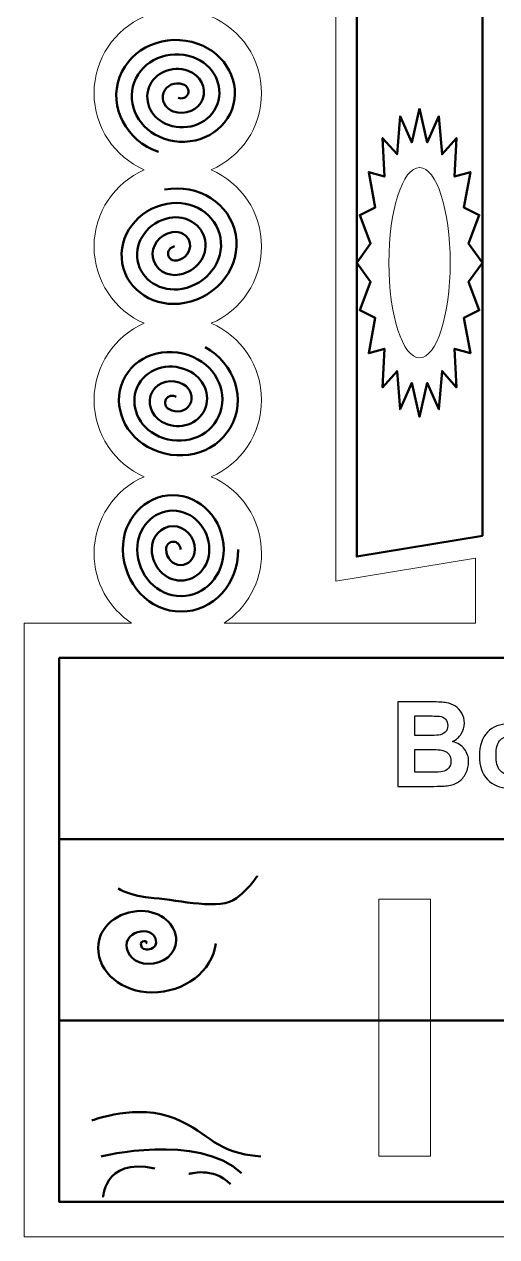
# Model space of a CAD drawing. Header units: centimetres. Extents: x -8.6 to 53, y -11.9 to 13.5.
# Drawn here: x 22.86 to 26.54, y -1.52 to 7.92 of the extents above; entities that cross this region are included whole.
import ezdxf

# ---------------------------------------------------------------- set-up
doc = ezdxf.new("R2010")
doc.units = ezdxf.units.CM
doc.header["$MEASUREMENT"] = 0
doc.layers.add('layer 2', color=7, linetype='Continuous')
doc.layers.add('layer 3', color=7, linetype='Continuous')

msp = doc.modelspace()

# ---------------------------------------------------------------- linework, layer by layer
at = {"layer": 'layer 2', "color": 242, "lineweight": 9}
for points, knots in [([(29.94722, 13.47698), (29.94722, 13.47698), (37.03106, 9.11633), (37.03106, 9.11633), (37.03106, 9.11633), (37.03106, 9.11633), (36.19698, 9.11633), (36.19698, 9.11633), (36.19698, 9.11633), (36.37252, 8.99964), (36.48823, 8.8001), (36.48823, 8.57351), (36.48823, 8.57351), (36.48823, 8.30643), (36.32748, 8.07694), (36.09747, 7.9764), (36.09747, 7.9764), (36.32748, 7.87586), (36.48823, 7.64638), (36.48823, 7.3793), (36.48823, 7.3793), (36.48823, 7.11221), (36.32748, 6.88273), (36.09747, 6.78219), (36.09747, 6.78219), (36.32748, 6.68165), (36.48823, 6.45216), (36.48823, 6.18508), (36.48823, 6.18508), (36.48823, 5.918), (36.32748, 5.68852), (36.09747, 5.58797), (36.09747, 5.58797), (36.32748, 5.48743), (36.48823, 5.25795), (36.48823, 4.99087), (36.48823, 4.99087), (36.48823, 4.72379), (36.32748, 4.4943), (36.09747, 4.39376), (36.09747, 4.39376), (36.32748, 4.29322), (36.48823, 4.06373), (36.48823, 3.79665), (36.48823, 3.79665), (36.48823, 3.57007), (36.37252, 3.37052), (36.19698, 3.25383), (36.19698, 3.25383), (36.19698, 3.25383), (37.03106, 3.25383), (37.03106, 3.25383), (37.03106, 3.25383), (37.03106, 3.25383), (37.03106, -1.52302), (37.03106, -1.52302), (37.03106, -1.52302), (37.03106, -1.52302), (22.86335, -1.52302), (22.86335, -1.52302), (22.86335, -1.52302), (22.86335, -1.52302), (22.86335, 3.25383), (22.86335, 3.25383), (22.86335, 3.25383), (22.86335, 3.25383), (23.69744, 3.25383), (23.69744, 3.25383), (23.69744, 3.25383), (23.5219, 3.37052), (23.40618, 3.57007), (23.40618, 3.79665), (23.40618, 3.79665), (23.40618, 4.06373), (23.56693, 4.29322), (23.79695, 4.39376), (23.79695, 4.39376), (23.56693, 4.4943), (23.40618, 4.72379), (23.40618, 4.99087), (23.40618, 4.99087), (23.40618, 5.25795), (23.56693, 5.48743), (23.79695, 5.58797), (23.79695, 5.58797), (23.56693, 5.68852), (23.40618, 5.918), (23.40618, 6.18508), (23.40618, 6.18508), (23.40618, 6.45216), (23.56693, 6.68165), (23.79695, 6.78219), (23.79695, 6.78219), (23.56693, 6.88273), (23.40618, 7.11221), (23.40618, 7.3793), (23.40618, 7.3793), (23.40618, 7.64638), (23.56693, 7.87586), (23.79695, 7.9764), (23.79695, 7.9764), (23.56693, 8.07694), (23.40618, 8.30643), (23.40618, 8.57351), (23.40618, 8.57351), (23.40618, 8.8001), (23.5219, 8.99964), (23.69744, 9.11633), (23.69744, 9.11633), (23.69744, 9.11633), (22.86335, 9.11633), (22.86335, 9.11633), (22.86335, 9.11633), (22.86335, 9.11633), (29.94722, 13.47698), (29.94722, 13.47698)], [0, 0, 0, 0, 0.0333333, 0.0333333, 0.0333333, 0.0333333, 0.0666667, 0.0666667, 0.0666667, 0.0666667, 0.1, 0.1, 0.1, 0.1, 0.1333333, 0.1333333, 0.1333333, 0.1333333, 0.1666667, 0.1666667, 0.1666667, 0.1666667, 0.2, 0.2, 0.2, 0.2, 0.2333333, 0.2333333, 0.2333333, 0.2333333, 0.2666667, 0.2666667, 0.2666667, 0.2666667, 0.3, 0.3, 0.3, 0.3, 0.3333333, 0.3333333, 0.3333333, 0.3333333, 0.3666667, 0.3666667, 0.3666667, 0.3666667, 0.4, 0.4, 0.4, 0.4, 0.4333333, 0.4333333, 0.4333333, 0.4333333, 0.4666667, 0.4666667, 0.4666667, 0.4666667, 0.5, 0.5, 0.5, 0.5, 0.5333333, 0.5333333, 0.5333333, 0.5333333, 0.5666667, 0.5666667, 0.5666667, 0.5666667, 0.6, 0.6, 0.6, 0.6, 0.6333333, 0.6333333, 0.6333333, 0.6333333, 0.6666667, 0.6666667, 0.6666667, 0.6666667, 0.7, 0.7, 0.7, 0.7, 0.7333333, 0.7333333, 0.7333333, 0.7333333, 0.7666667, 0.7666667, 0.7666667, 0.7666667, 0.8, 0.8, 0.8, 0.8, 0.8333333, 0.8333333, 0.8333333, 0.8333333, 0.8666667, 0.8666667, 0.8666667, 0.8666667, 0.9, 0.9, 0.9, 0.9, 0.9333333, 0.9333333, 0.9333333, 0.9333333, 1, 1, 1, 1]), ([(33.30541, 8.13925), (33.30541, 8.13925), (34.60819, 8.57351), (34.60819, 8.57351), (34.60819, 8.57351), (34.60819, 8.57351), (34.60819, 3.57953), (34.60819, 3.57953), (34.60819, 3.57953), (34.60819, 3.57953), (33.52254, 3.76048), (33.52254, 3.76048), (33.52254, 3.76048), (33.52254, 3.76048), (33.52254, 3.25383), (33.52254, 3.25383), (33.52254, 3.25383), (33.52254, 3.25383), (35.47671, 3.25383), (35.47671, 3.25383), (35.47671, 3.25383), (35.30117, 3.37052), (35.18546, 3.57007), (35.18546, 3.79665), (35.18546, 3.79665), (35.18546, 4.06373), (35.34621, 4.29322), (35.57622, 4.39376), (35.57622, 4.39376), (35.34621, 4.4943), (35.18546, 4.72379), (35.18546, 4.99087), (35.18546, 4.99087), (35.18546, 5.25795), (35.34621, 5.48743), (35.57622, 5.58797), (35.57622, 5.58797), (35.34621, 5.68852), (35.18546, 5.918), (35.18546, 6.18508), (35.18546, 6.18508), (35.18546, 6.45216), (35.34621, 6.68165), (35.57622, 6.78219), (35.57622, 6.78219), (35.34621, 6.88273), (35.18546, 7.11221), (35.18546, 7.3793), (35.18546, 7.3793), (35.18546, 7.64638), (35.34621, 7.87586), (35.57622, 7.9764), (35.57622, 7.9764), (35.34621, 8.07694), (35.18546, 8.30643), (35.18546, 8.57351), (35.18546, 8.57351), (35.18546, 8.8001), (35.30117, 8.99964), (35.47671, 9.11633), (35.47671, 9.11633), (35.47671, 9.11633), (24.4177, 9.11633), (24.4177, 9.11633), (24.4177, 9.11633), (24.59324, 8.99964), (24.70896, 8.8001), (24.70896, 8.57351), (24.70896, 8.57351), (24.70896, 8.30643), (24.54821, 8.07694), (24.31819, 7.9764), (24.31819, 7.9764), (24.54821, 7.87586), (24.70896, 7.64638), (24.70896, 7.3793), (24.70896, 7.3793), (24.70896, 7.11221), (24.54821, 6.88273), (24.31819, 6.78219), (24.31819, 6.78219), (24.54821, 6.68165), (24.70896, 6.45216), (24.70896, 6.18508), (24.70896, 6.18508), (24.70896, 5.918), (24.54821, 5.68852), (24.31819, 5.58797), (24.31819, 5.58797), (24.54821, 5.48743), (24.70896, 5.25795), (24.70896, 4.99087), (24.70896, 4.99087), (24.70896, 4.72379), (24.54821, 4.4943), (24.31819, 4.39376), (24.31819, 4.39376), (24.54821, 4.29322), (24.70896, 4.06373), (24.70896, 3.79665), (24.70896, 3.79665), (24.70896, 3.57007), (24.59324, 3.37052), (24.4177, 3.25383), (24.4177, 3.25383), (24.4177, 3.25383), (26.37187, 3.25383), (26.37187, 3.25383), (26.37187, 3.25383), (26.37187, 3.25383), (26.37187, 3.76048), (26.37187, 3.76048), (26.37187, 3.76048), (26.37187, 3.76048), (25.28622, 3.57953), (25.28622, 3.57953), (25.28622, 3.57953), (25.28622, 3.57953), (25.28622, 8.57351), (25.28622, 8.57351), (25.28622, 8.57351), (25.28622, 8.57351), (26.589, 8.13925), (26.589, 8.13925), (26.589, 8.13925), (26.589, 8.13925), (26.37187, 8.57351), (26.37187, 8.57351), (26.37187, 8.57351), (26.37187, 8.57351), (27.67465, 8.57351), (27.67465, 8.57351), (27.67465, 8.57351), (27.67465, 8.57351), (27.67465, 8.33947), (27.67465, 8.33947), (27.67465, 8.33947), (27.73369, 8.40852), (27.85734, 8.45606), (28.00034, 8.45606), (28.00034, 8.45606), (28.10562, 8.45606), (28.2004, 8.43029), (28.26664, 8.38916), (28.26664, 8.38916), (28.35867, 8.49336), (28.54518, 8.56463), (28.7603, 8.56463), (28.7603, 8.56463), (28.89888, 8.56463), (29.02558, 8.53506), (29.12281, 8.48615), (29.12281, 8.48615), (29.12136, 8.49767), (29.12057, 8.50919), (29.12057, 8.5207), (29.12057, 8.5207), (29.12057, 8.67134), (29.30574, 8.79358), (29.53388, 8.79358), (29.53388, 8.79358), (29.74055, 8.79358), (29.84389, 8.72537), (29.94721, 8.58893), (29.94721, 8.58893), (30.05053, 8.72537), (30.15386, 8.79358), (30.36054, 8.79358), (30.36054, 8.79358), (30.58867, 8.79358), (30.77384, 8.67134), (30.77384, 8.5207), (30.77384, 8.5207), (30.77384, 8.50919), (30.77305, 8.49768), (30.77161, 8.48615), (30.77161, 8.48615), (30.86884, 8.53505), (30.99553, 8.56463), (31.13412, 8.56463), (31.13412, 8.56463), (31.34924, 8.56463), (31.53574, 8.49336), (31.62777, 8.38916), (31.62777, 8.38916), (31.69402, 8.43029), (31.78881, 8.45606), (31.89407, 8.45606), (31.89407, 8.45606), (32.03707, 8.45606), (32.16073, 8.40852), (32.21976, 8.33947), (32.21976, 8.33947), (32.21976, 8.33947), (32.21976, 8.57351), (32.21976, 8.57351), (32.21976, 8.57351), (32.21976, 8.57351), (33.52254, 8.57351), (33.52254, 8.57351), (33.52254, 8.57351), (33.52254, 8.57351), (33.30541, 8.13925), (33.30541, 8.13925)], [0, 0, 0, 0, 0.0192308, 0.0192308, 0.0192308, 0.0192308, 0.0384615, 0.0384615, 0.0384615, 0.0384615, 0.0576923, 0.0576923, 0.0576923, 0.0576923, 0.0769231, 0.0769231, 0.0769231, 0.0769231, 0.0961538, 0.0961538, 0.0961538, 0.0961538, 0.1153846, 0.1153846, 0.1153846, 0.1153846, 0.1346154, 0.1346154, 0.1346154, 0.1346154, 0.1538462, 0.1538462, 0.1538462, 0.1538462, 0.1730769, 0.1730769, 0.1730769, 0.1730769, 0.1923077, 0.1923077, 0.1923077, 0.1923077, 0.2115385, 0.2115385, 0.2115385, 0.2115385, 0.2307692, 0.2307692, 0.2307692, 0.2307692, 0.25, 0.25, 0.25, 0.25, 0.2692308, 0.2692308, 0.2692308, 0.2692308, 0.2884615, 0.2884615, 0.2884615, 0.2884615, 0.3076923, 0.3076923, 0.3076923, 0.3076923, 0.3269231, 0.3269231, 0.3269231, 0.3269231, 0.3461538, 0.3461538, 0.3461538, 0.3461538, 0.3653846, 0.3653846, 0.3653846, 0.3653846, 0.3846154, 0.3846154, 0.3846154, 0.3846154, 0.4038462, 0.4038462, 0.4038462, 0.4038462, 0.4230769, 0.4230769, 0.4230769, 0.4230769, 0.4423077, 0.4423077, 0.4423077, 0.4423077, 0.4615385, 0.4615385, 0.4615385, 0.4615385, 0.4807692, 0.4807692, 0.4807692, 0.4807692, 0.5, 0.5, 0.5, 0.5, 0.5192308, 0.5192308, 0.5192308, 0.5192308, 0.5384615, 0.5384615, 0.5384615, 0.5384615, 0.5576923, 0.5576923, 0.5576923, 0.5576923, 0.5769231, 0.5769231, 0.5769231, 0.5769231, 0.5961538, 0.5961538, 0.5961538, 0.5961538, 0.6153846, 0.6153846, 0.6153846, 0.6153846, 0.6346154, 0.6346154, 0.6346154, 0.6346154, 0.6538462, 0.6538462, 0.6538462, 0.6538462, 0.6730769, 0.6730769, 0.6730769, 0.6730769, 0.6923077, 0.6923077, 0.6923077, 0.6923077, 0.7115385, 0.7115385, 0.7115385, 0.7115385, 0.7307692, 0.7307692, 0.7307692, 0.7307692, 0.75, 0.75, 0.75, 0.75, 0.7692308, 0.7692308, 0.7692308, 0.7692308, 0.7884615, 0.7884615, 0.7884615, 0.7884615, 0.8076923, 0.8076923, 0.8076923, 0.8076923, 0.8269231, 0.8269231, 0.8269231, 0.8269231, 0.8461538, 0.8461538, 0.8461538, 0.8461538, 0.8653846, 0.8653846, 0.8653846, 0.8653846, 0.8846154, 0.8846154, 0.8846154, 0.8846154, 0.9038462, 0.9038462, 0.9038462, 0.9038462, 0.9230769, 0.9230769, 0.9230769, 0.9230769, 0.9423077, 0.9423077, 0.9423077, 0.9423077, 0.9615385, 0.9615385, 0.9615385, 0.9615385, 1, 1, 1, 1]), ([(25.93762, 6.8007), (26.0694, 6.8007), (26.17622, 6.46893), (26.17622, 6.05967), (26.17622, 6.05967), (26.17622, 5.6504), (26.0694, 5.31863), (25.93762, 5.31863), (25.93762, 5.31863), (25.80584, 5.31863), (25.69902, 5.6504), (25.69902, 6.05967), (25.69902, 6.05967), (25.69902, 6.46893), (25.80584, 6.8007), (25.93762, 6.8007)], [0, 0, 0, 0, 0.2, 0.2, 0.2, 0.2, 0.4, 0.4, 0.4, 0.4, 0.6, 0.6, 0.6, 0.6, 1, 1, 1, 1]), ([(25.62174, 1.10545), (25.62174, 1.10545), (26.02174, 1.10545), (26.02174, 1.10545), (26.02174, 1.10545), (26.02174, 1.10545), (26.02174, -0.89455), (26.02174, -0.89455), (26.02174, -0.89455), (26.02174, -0.89455), (25.62174, -0.89455), (25.62174, -0.89455), (25.62174, -0.89455), (25.62174, -0.89455), (25.62174, 1.10545), (25.62174, 1.10545)], [0, 0, 0, 0, 0.2, 0.2, 0.2, 0.2, 0.4, 0.4, 0.4, 0.4, 0.6, 0.6, 0.6, 0.6, 1, 1, 1, 1])]:
    msp.add_open_spline(points, degree=3, knots=knots, dxfattribs=at)
at = {"layer": 'layer 3', "color": 250, "lineweight": 50}
for points, knots in [([(26.42615, 8.02188), (26.42615, 8.02188), (25.44907, 8.34758), (25.44907, 8.34758), (25.44907, 8.34758), (25.44907, 8.34758), (25.44907, 3.77177), (25.44907, 3.77177), (25.44907, 3.77177), (25.44907, 3.77177), (26.42615, 3.93462), (26.42615, 3.93462), (26.42615, 3.93462), (26.42615, 3.93462), (26.42615, 8.02188), (26.42615, 8.02188)], [0, 0, 0, 0, 0.2, 0.2, 0.2, 0.2, 0.4, 0.4, 0.4, 0.4, 0.6, 0.6, 0.6, 0.6, 1, 1, 1, 1]), ([(24.06074, 7.34288), (24.09226, 7.3318), (24.12638, 7.34639), (24.13697, 7.37547), (24.13697, 7.37547), (24.14755, 7.40454), (24.13058, 7.43709), (24.09906, 7.44817), (24.09906, 7.44817), (24.03603, 7.47033), (23.96778, 7.44116), (23.94661, 7.38301), (23.94661, 7.38301), (23.92545, 7.32485), (23.95939, 7.25975), (24.02242, 7.23759), (24.02242, 7.23759), (24.11697, 7.20435), (24.21935, 7.24811), (24.2511, 7.33534), (24.2511, 7.33534), (24.28285, 7.42257), (24.23193, 7.52023), (24.13738, 7.55347), (24.13738, 7.55347), (24.01132, 7.59778), (23.87481, 7.53943), (23.83248, 7.42313), (23.83248, 7.42313), (23.79015, 7.30682), (23.85803, 7.17661), (23.98409, 7.13229), (23.98409, 7.13229), (24.14168, 7.07689), (24.31231, 7.14984), (24.36523, 7.29522), (24.36523, 7.29522), (24.41814, 7.4406), (24.3333, 7.60336), (24.17571, 7.65876), (24.17571, 7.65876), (23.98662, 7.72524), (23.78185, 7.6377), (23.71835, 7.46325), (23.71835, 7.46325), (23.65486, 7.28879), (23.75668, 7.09347), (23.94577, 7.027), (23.94577, 7.027), (24.16638, 6.94944), (24.40528, 7.05156), (24.47936, 7.2551), (24.47936, 7.2551), (24.55344, 7.45863), (24.43465, 7.6865), (24.21403, 7.76406), (24.21403, 7.76406), (23.96191, 7.85269), (23.68888, 7.73598), (23.60422, 7.50338), (23.60422, 7.50338), (23.51956, 7.27076), (23.65532, 7.01034), (23.90744, 6.9217)], [0, 0, 0, 0, 0.0588235, 0.0588235, 0.0588235, 0.0588235, 0.1176471, 0.1176471, 0.1176471, 0.1176471, 0.1764706, 0.1764706, 0.1764706, 0.1764706, 0.2352941, 0.2352941, 0.2352941, 0.2352941, 0.2941176, 0.2941176, 0.2941176, 0.2941176, 0.3529412, 0.3529412, 0.3529412, 0.3529412, 0.4117647, 0.4117647, 0.4117647, 0.4117647, 0.4705882, 0.4705882, 0.4705882, 0.4705882, 0.5294118, 0.5294118, 0.5294118, 0.5294118, 0.5882353, 0.5882353, 0.5882353, 0.5882353, 0.6470588, 0.6470588, 0.6470588, 0.6470588, 0.7058824, 0.7058824, 0.7058824, 0.7058824, 0.7647059, 0.7647059, 0.7647059, 0.7647059, 0.8235294, 0.8235294, 0.8235294, 0.8235294, 0.8823529, 0.8823529, 0.8823529, 0.8823529, 1, 1, 1, 1]), ([(25.93762, 7.25892), (25.93762, 7.25892), (25.998, 6.99558), (25.998, 6.99558), (25.998, 6.99558), (25.998, 6.99558), (26.08858, 7.20022), (26.08858, 7.20022), (26.08858, 7.20022), (26.08858, 7.20022), (26.11287, 6.90398), (26.11287, 6.90398), (26.11287, 6.90398), (26.11287, 6.90398), (26.22478, 7.02988), (26.22478, 7.02988), (26.22478, 7.02988), (26.22478, 7.02988), (26.21057, 6.72971), (26.21057, 6.72971), (26.21057, 6.72971), (26.21057, 6.72971), (26.33286, 6.76457), (26.33286, 6.76457), (26.33286, 6.76457), (26.33286, 6.76457), (26.28156, 6.48987), (26.28156, 6.48987), (26.28156, 6.48987), (26.28156, 6.48987), (26.40225, 6.43025), (26.40225, 6.43025), (26.40225, 6.43025), (26.40225, 6.43025), (26.31889, 6.2079), (26.31889, 6.2079), (26.31889, 6.2079), (26.31889, 6.2079), (26.42616, 6.05967), (26.42616, 6.05967), (26.42616, 6.05967), (26.42616, 6.05967), (26.31889, 5.91143), (26.31889, 5.91143), (26.31889, 5.91143), (26.31889, 5.91143), (26.40225, 5.68908), (26.40225, 5.68908), (26.40225, 5.68908), (26.40225, 5.68908), (26.28156, 5.62947), (26.28156, 5.62947), (26.28156, 5.62947), (26.28156, 5.62947), (26.33286, 5.35476), (26.33286, 5.35476), (26.33286, 5.35476), (26.33286, 5.35476), (26.21057, 5.38963), (26.21057, 5.38963), (26.21057, 5.38963), (26.21057, 5.38963), (26.22478, 5.08945), (26.22478, 5.08945), (26.22478, 5.08945), (26.22478, 5.08945), (26.11287, 5.21536), (26.11287, 5.21536), (26.11287, 5.21536), (26.11287, 5.21536), (26.08858, 4.91912), (26.08858, 4.91912), (26.08858, 4.91912), (26.08858, 4.91912), (25.998, 5.12375), (25.998, 5.12375), (25.998, 5.12375), (25.998, 5.12375), (25.93762, 4.86041), (25.93762, 4.86041), (25.93762, 4.86041), (25.93762, 4.86041), (25.87723, 5.12375), (25.87723, 5.12375), (25.87723, 5.12375), (25.87723, 5.12375), (25.78665, 4.91912), (25.78665, 4.91912), (25.78665, 4.91912), (25.78665, 4.91912), (25.76236, 5.21536), (25.76236, 5.21536), (25.76236, 5.21536), (25.76236, 5.21536), (25.65046, 5.08945), (25.65046, 5.08945), (25.65046, 5.08945), (25.65046, 5.08945), (25.66466, 5.38963), (25.66466, 5.38963), (25.66466, 5.38963), (25.66466, 5.38963), (25.54238, 5.35476), (25.54238, 5.35476), (25.54238, 5.35476), (25.54238, 5.35476), (25.59367, 5.62947), (25.59367, 5.62947), (25.59367, 5.62947), (25.59367, 5.62947), (25.47298, 5.68908), (25.47298, 5.68908), (25.47298, 5.68908), (25.47298, 5.68908), (25.55635, 5.91143), (25.55635, 5.91143), (25.55635, 5.91143), (25.55635, 5.91143), (25.44907, 6.05967), (25.44907, 6.05967), (25.44907, 6.05967), (25.44907, 6.05967), (25.55635, 6.2079), (25.55635, 6.2079), (25.55635, 6.2079), (25.55635, 6.2079), (25.47298, 6.43025), (25.47298, 6.43025), (25.47298, 6.43025), (25.47298, 6.43025), (25.59367, 6.48987), (25.59367, 6.48987), (25.59367, 6.48987), (25.59367, 6.48987), (25.54238, 6.76457), (25.54238, 6.76457), (25.54238, 6.76457), (25.54238, 6.76457), (25.66466, 6.72971), (25.66466, 6.72971), (25.66466, 6.72971), (25.66466, 6.72971), (25.65046, 7.02988), (25.65046, 7.02988), (25.65046, 7.02988), (25.65046, 7.02988), (25.76236, 6.90398), (25.76236, 6.90398), (25.76236, 6.90398), (25.76236, 6.90398), (25.78665, 7.20022), (25.78665, 7.20022), (25.78665, 7.20022), (25.78665, 7.20022), (25.87723, 6.99558), (25.87723, 6.99558), (25.87723, 6.99558), (25.87723, 6.99558), (25.93762, 7.25892), (25.93762, 7.25892)], [0, 0, 0, 0, 0.0243902, 0.0243902, 0.0243902, 0.0243902, 0.0487805, 0.0487805, 0.0487805, 0.0487805, 0.0731707, 0.0731707, 0.0731707, 0.0731707, 0.097561, 0.097561, 0.097561, 0.097561, 0.1219512, 0.1219512, 0.1219512, 0.1219512, 0.1463415, 0.1463415, 0.1463415, 0.1463415, 0.1707317, 0.1707317, 0.1707317, 0.1707317, 0.195122, 0.195122, 0.195122, 0.195122, 0.2195122, 0.2195122, 0.2195122, 0.2195122, 0.2439024, 0.2439024, 0.2439024, 0.2439024, 0.2682927, 0.2682927, 0.2682927, 0.2682927, 0.2926829, 0.2926829, 0.2926829, 0.2926829, 0.3170732, 0.3170732, 0.3170732, 0.3170732, 0.3414634, 0.3414634, 0.3414634, 0.3414634, 0.3658537, 0.3658537, 0.3658537, 0.3658537, 0.3902439, 0.3902439, 0.3902439, 0.3902439, 0.4146341, 0.4146341, 0.4146341, 0.4146341, 0.4390244, 0.4390244, 0.4390244, 0.4390244, 0.4634146, 0.4634146, 0.4634146, 0.4634146, 0.4878049, 0.4878049, 0.4878049, 0.4878049, 0.5121951, 0.5121951, 0.5121951, 0.5121951, 0.5365854, 0.5365854, 0.5365854, 0.5365854, 0.5609756, 0.5609756, 0.5609756, 0.5609756, 0.5853659, 0.5853659, 0.5853659, 0.5853659, 0.6097561, 0.6097561, 0.6097561, 0.6097561, 0.6341463, 0.6341463, 0.6341463, 0.6341463, 0.6585366, 0.6585366, 0.6585366, 0.6585366, 0.6829268, 0.6829268, 0.6829268, 0.6829268, 0.7073171, 0.7073171, 0.7073171, 0.7073171, 0.7317073, 0.7317073, 0.7317073, 0.7317073, 0.7560976, 0.7560976, 0.7560976, 0.7560976, 0.7804878, 0.7804878, 0.7804878, 0.7804878, 0.804878, 0.804878, 0.804878, 0.804878, 0.8292683, 0.8292683, 0.8292683, 0.8292683, 0.8536585, 0.8536585, 0.8536585, 0.8536585, 0.8780488, 0.8780488, 0.8780488, 0.8780488, 0.902439, 0.902439, 0.902439, 0.902439, 0.9268293, 0.9268293, 0.9268293, 0.9268293, 0.9512195, 0.9512195, 0.9512195, 0.9512195, 1, 1, 1, 1]), ([(24.03238, 6.18767), (23.99953, 6.1815), (23.97728, 6.15181), (23.98265, 6.12134), (23.98265, 6.12134), (23.98802, 6.09087), (24.01899, 6.07116), (24.05183, 6.07733), (24.05183, 6.07733), (24.11749, 6.08965), (24.16202, 6.14904), (24.15127, 6.20998), (24.15127, 6.20998), (24.14052, 6.27094), (24.07858, 6.31034), (24.01292, 6.29802), (24.01292, 6.29802), (23.91442, 6.27953), (23.84763, 6.19044), (23.86375, 6.09902), (23.86375, 6.09902), (23.87986, 6.00761), (23.97279, 5.94849), (24.07129, 5.96698), (24.07129, 5.96698), (24.20262, 5.99163), (24.29167, 6.11042), (24.27018, 6.2323), (24.27018, 6.2323), (24.24868, 6.3542), (24.12479, 6.43302), (23.99346, 6.40837), (23.99346, 6.40837), (23.82929, 6.37755), (23.71798, 6.22907), (23.74485, 6.0767), (23.74485, 6.0767), (23.77171, 5.92434), (23.92657, 5.82581), (24.09075, 5.85663), (24.09075, 5.85663), (24.28774, 5.8936), (24.42131, 6.0718), (24.38907, 6.25462), (24.38907, 6.25462), (24.35683, 6.43745), (24.171, 6.55569), (23.974, 6.51872), (23.974, 6.51872), (23.74417, 6.47558), (23.58833, 6.26769), (23.62594, 6.05438), (23.62594, 6.05438), (23.66356, 5.84108), (23.88037, 5.70314), (24.1102, 5.74628), (24.1102, 5.74628), (24.37287, 5.79558), (24.55096, 6.03316), (24.50798, 6.27694), (24.50798, 6.27694), (24.46499, 6.52072), (24.21721, 6.67837), (23.95454, 6.62907)], [0, 0, 0, 0, 0.0588235, 0.0588235, 0.0588235, 0.0588235, 0.1176471, 0.1176471, 0.1176471, 0.1176471, 0.1764706, 0.1764706, 0.1764706, 0.1764706, 0.2352941, 0.2352941, 0.2352941, 0.2352941, 0.2941176, 0.2941176, 0.2941176, 0.2941176, 0.3529412, 0.3529412, 0.3529412, 0.3529412, 0.4117647, 0.4117647, 0.4117647, 0.4117647, 0.4705882, 0.4705882, 0.4705882, 0.4705882, 0.5294118, 0.5294118, 0.5294118, 0.5294118, 0.5882353, 0.5882353, 0.5882353, 0.5882353, 0.6470588, 0.6470588, 0.6470588, 0.6470588, 0.7058824, 0.7058824, 0.7058824, 0.7058824, 0.7647059, 0.7647059, 0.7647059, 0.7647059, 0.8235294, 0.8235294, 0.8235294, 0.8235294, 0.8823529, 0.8823529, 0.8823529, 0.8823529, 1, 1, 1, 1]), ([(24.04594, 5.01526), (24.01682, 5.03165), (23.98068, 5.02321), (23.96521, 4.99641), (23.96521, 4.99641), (23.94974, 4.96962), (23.96079, 4.93462), (23.98991, 4.91823), (23.98991, 4.91823), (24.04814, 4.88546), (24.12042, 4.90234), (24.15136, 4.95593), (24.15136, 4.95593), (24.18231, 5.00953), (24.16018, 5.07954), (24.10196, 5.1123), (24.10196, 5.1123), (24.01462, 5.16145), (23.90619, 5.13614), (23.85978, 5.05575), (23.85978, 5.05575), (23.81336, 4.97536), (23.84655, 4.87034), (23.93389, 4.82119), (23.93389, 4.82119), (24.05034, 4.75565), (24.19491, 4.78942), (24.25679, 4.8966), (24.25679, 4.8966), (24.31868, 5.00379), (24.27444, 5.14381), (24.15799, 5.20934), (24.15799, 5.20934), (24.01242, 5.29127), (23.83171, 5.24906), (23.75435, 5.11508), (23.75435, 5.11508), (23.67699, 4.98109), (23.73229, 4.80607), (23.87786, 4.72415), (23.87786, 4.72415), (24.05254, 4.62585), (24.2694, 4.6765), (24.36222, 4.83727), (24.36222, 4.83727), (24.45504, 4.99805), (24.38869, 5.20808), (24.21401, 5.30638), (24.21401, 5.30638), (24.01022, 5.42107), (23.75722, 5.36199), (23.64892, 5.17441), (23.64892, 5.17441), (23.54062, 4.98683), (23.61804, 4.7418), (23.82184, 4.62711), (23.82184, 4.62711), (24.05474, 4.49604), (24.34388, 4.56356), (24.46765, 4.77793), (24.46765, 4.77793), (24.59142, 4.99231), (24.50295, 5.27235), (24.27004, 5.40342)], [0, 0, 0, 0, 0.0588235, 0.0588235, 0.0588235, 0.0588235, 0.1176471, 0.1176471, 0.1176471, 0.1176471, 0.1764706, 0.1764706, 0.1764706, 0.1764706, 0.2352941, 0.2352941, 0.2352941, 0.2352941, 0.2941176, 0.2941176, 0.2941176, 0.2941176, 0.3529412, 0.3529412, 0.3529412, 0.3529412, 0.4117647, 0.4117647, 0.4117647, 0.4117647, 0.4705882, 0.4705882, 0.4705882, 0.4705882, 0.5294118, 0.5294118, 0.5294118, 0.5294118, 0.5882353, 0.5882353, 0.5882353, 0.5882353, 0.6470588, 0.6470588, 0.6470588, 0.6470588, 0.7058824, 0.7058824, 0.7058824, 0.7058824, 0.7647059, 0.7647059, 0.7647059, 0.7647059, 0.8235294, 0.8235294, 0.8235294, 0.8235294, 0.8823529, 0.8823529, 0.8823529, 0.8823529, 1, 1, 1, 1]), ([(24.07859, 3.82709), (24.07822, 3.8605), (24.05284, 3.88758), (24.0219, 3.88758), (24.0219, 3.88758), (23.99096, 3.88758), (23.96617, 3.8605), (23.96654, 3.82709), (23.96654, 3.82709), (23.96728, 3.76028), (24.01804, 3.70612), (24.07992, 3.70612), (24.07992, 3.70612), (24.14181, 3.70612), (24.19137, 3.76028), (24.19064, 3.82709), (24.19064, 3.82709), (24.18953, 3.9273), (24.1134, 4.00855), (24.02057, 4.00855), (24.02057, 4.00855), (23.92774, 4.00855), (23.85339, 3.9273), (23.85449, 3.82709), (23.85449, 3.82709), (23.85596, 3.69347), (23.95749, 3.58515), (24.08125, 3.58515), (24.08125, 3.58515), (24.20502, 3.58515), (24.30416, 3.69347), (24.30269, 3.82709), (24.30269, 3.82709), (24.30085, 3.99412), (24.17395, 4.12951), (24.01923, 4.12951), (24.01923, 4.12951), (23.86452, 4.12951), (23.7406, 3.99412), (23.74244, 3.82709), (23.74244, 3.82709), (23.74464, 3.62666), (23.89694, 3.46418), (24.08258, 3.46418), (24.08258, 3.46418), (24.26823, 3.46418), (24.41695, 3.62666), (24.41474, 3.82709), (24.41474, 3.82709), (24.41217, 4.06092), (24.2345, 4.25049), (24.0179, 4.25049), (24.0179, 4.25049), (23.80131, 4.25049), (23.62781, 4.06092), (23.63038, 3.82709), (23.63038, 3.82709), (23.63333, 3.55985), (23.83638, 3.34321), (24.08391, 3.34321), (24.08391, 3.34321), (24.33146, 3.34321), (24.52974, 3.55985), (24.5268, 3.82709)], [0, 0, 0, 0, 0.0588235, 0.0588235, 0.0588235, 0.0588235, 0.1176471, 0.1176471, 0.1176471, 0.1176471, 0.1764706, 0.1764706, 0.1764706, 0.1764706, 0.2352941, 0.2352941, 0.2352941, 0.2352941, 0.2941176, 0.2941176, 0.2941176, 0.2941176, 0.3529412, 0.3529412, 0.3529412, 0.3529412, 0.4117647, 0.4117647, 0.4117647, 0.4117647, 0.4705882, 0.4705882, 0.4705882, 0.4705882, 0.5294118, 0.5294118, 0.5294118, 0.5294118, 0.5882353, 0.5882353, 0.5882353, 0.5882353, 0.6470588, 0.6470588, 0.6470588, 0.6470588, 0.7058824, 0.7058824, 0.7058824, 0.7058824, 0.7647059, 0.7647059, 0.7647059, 0.7647059, 0.8235294, 0.8235294, 0.8235294, 0.8235294, 0.8823529, 0.8823529, 0.8823529, 0.8823529, 1, 1, 1, 1]), ([(23.13476, 2.98242), (23.13476, 2.98242), (36.75966, 2.98242), (36.75966, 2.98242), (36.75966, 2.98242), (36.75966, 2.98242), (36.75966, -1.25162), (36.75966, -1.25162), (36.75966, -1.25162), (36.75966, -1.25162), (23.13476, -1.25162), (23.13476, -1.25162), (23.13476, -1.25162), (23.13476, -1.25162), (23.13476, 2.98242), (23.13476, 2.98242)], [0, 0, 0, 0, 0.2, 0.2, 0.2, 0.2, 0.4, 0.4, 0.4, 0.4, 0.6, 0.6, 0.6, 0.6, 1, 1, 1, 1]), ([(23.59472, 1.18853), (23.59472, 1.18853), (23.67731, 1.12749), (23.87479, 1.11313), (23.87479, 1.11313), (24.07227, 1.09877), (24.38824, 1.0126), (24.51391, 1.11313), (24.51391, 1.11313), (24.63959, 1.21366), (24.67549, 1.28548), (24.67549, 1.28548)], [0, 0, 0, 0, 0.25, 0.25, 0.25, 0.25, 0.5, 0.5, 0.5, 0.5, 1, 1, 1, 1]), ([(23.80982, 0.76106), (23.81074, 0.75899), (23.82065, 0.77716), (23.80438, 0.77716), (23.80438, 0.77716), (23.79619, 0.77716), (23.76984, 0.77852), (23.76984, 0.75764), (23.76984, 0.75764), (23.76984, 0.74149), (23.7776, 0.71239), (23.81284, 0.71239), (23.81284, 0.71239), (23.84492, 0.71239), (23.88895, 0.72836), (23.88895, 0.76874), (23.88895, 0.76874), (23.88895, 0.80891), (23.85681, 0.85577), (23.79412, 0.85577), (23.79412, 0.85577), (23.72826, 0.85577), (23.65923, 0.81529), (23.65923, 0.74732), (23.65923, 0.74732), (23.65923, 0.67321), (23.72585, 0.60122), (23.82735, 0.60122), (23.82735, 0.60122), (23.94099, 0.60122), (24.04537, 0.67636), (24.04537, 0.78333), (24.04537, 0.78333), (24.04537, 0.90547), (23.92998, 1.01299), (23.7736, 1.01299), (23.7736, 1.01299), (23.59239, 1.01299), (23.43802, 0.88883), (23.43802, 0.7267), (23.43802, 0.7267), (23.43802, 0.53665), (23.62238, 0.37887), (23.85637, 0.37887), (23.85637, 0.37887), (24.1098, 0.37887), (24.32538, 0.54197), (24.35397, 0.76106)], [0, 0, 0, 0, 0.0769231, 0.0769231, 0.0769231, 0.0769231, 0.1538462, 0.1538462, 0.1538462, 0.1538462, 0.2307692, 0.2307692, 0.2307692, 0.2307692, 0.3076923, 0.3076923, 0.3076923, 0.3076923, 0.3846154, 0.3846154, 0.3846154, 0.3846154, 0.4615385, 0.4615385, 0.4615385, 0.4615385, 0.5384615, 0.5384615, 0.5384615, 0.5384615, 0.6153846, 0.6153846, 0.6153846, 0.6153846, 0.6923077, 0.6923077, 0.6923077, 0.6923077, 0.7692308, 0.7692308, 0.7692308, 0.7692308, 0.8461538, 0.8461538, 0.8461538, 0.8461538, 1, 1, 1, 1]), ([(23.39007, -0.61757), (23.39007, -0.61757), (23.74914, -0.48112), (24.03638, -0.6032), (24.03638, -0.6032), (24.32362, -0.72529), (24.33797, -0.86891), (24.70421, -0.89763)], [0, 0, 0, 0, 0.3333333, 0.3333333, 0.3333333, 0.3333333, 1, 1, 1, 1])]:
    msp.add_open_spline(points, degree=3, knots=knots, dxfattribs=at)
at = {"layer": 'layer 3', "color": 250}
for points, knots in [([(25.76769, 2.64069), (25.76769, 2.64069), (26.03088, 2.64069), (26.03088, 2.64069), (26.03088, 2.64069), (26.08312, 2.64069), (26.12188, 2.63855), (26.14746, 2.63426), (26.14746, 2.63426), (26.1732, 2.62982), (26.19603, 2.62078), (26.21625, 2.60714), (26.21625, 2.60714), (26.23647, 2.59336), (26.25332, 2.57512), (26.2668, 2.5523), (26.2668, 2.5523), (26.28029, 2.52947), (26.28703, 2.50374), (26.28703, 2.47539), (26.28703, 2.47539), (26.28703, 2.44475), (26.27875, 2.41641), (26.26221, 2.39083), (26.26221, 2.39083), (26.24566, 2.36509), (26.22314, 2.34594), (26.1948, 2.33307), (26.1948, 2.33307), (26.23479, 2.32128), (26.26543, 2.30136), (26.28703, 2.27317), (26.28703, 2.27317), (26.30847, 2.24499), (26.3192, 2.2119), (26.3192, 2.17375), (26.3192, 2.17375), (26.3192, 2.14372), (26.3123, 2.11462), (26.29836, 2.08627), (26.29836, 2.08627), (26.28442, 2.05793), (26.26543, 2.03526), (26.24122, 2.01825), (26.24122, 2.01825), (26.21717, 2.0014), (26.18745, 1.99099), (26.15206, 1.987), (26.15206, 1.987), (26.13, 1.9847), (26.07653, 1.98317), (25.99182, 1.98256), (25.99182, 1.98256), (25.99182, 1.98256), (25.76769, 1.98256), (25.76769, 1.98256), (25.76769, 1.98256), (25.76769, 1.98256), (25.76769, 2.64069), (25.76769, 2.64069)], [0, 0, 0, 0, 0.0625, 0.0625, 0.0625, 0.0625, 0.125, 0.125, 0.125, 0.125, 0.1875, 0.1875, 0.1875, 0.1875, 0.25, 0.25, 0.25, 0.25, 0.3125, 0.3125, 0.3125, 0.3125, 0.375, 0.375, 0.375, 0.375, 0.4375, 0.4375, 0.4375, 0.4375, 0.5, 0.5, 0.5, 0.5, 0.5625, 0.5625, 0.5625, 0.5625, 0.625, 0.625, 0.625, 0.625, 0.6875, 0.6875, 0.6875, 0.6875, 0.75, 0.75, 0.75, 0.75, 0.8125, 0.8125, 0.8125, 0.8125, 0.875, 0.875, 0.875, 0.875, 1, 1, 1, 1]), ([(25.90097, 2.53131), (25.90097, 2.53131), (25.90097, 2.37965), (25.90097, 2.37965), (25.90097, 2.37965), (25.90097, 2.37965), (25.98799, 2.37965), (25.98799, 2.37965), (25.98799, 2.37965), (26.03961, 2.37965), (26.07179, 2.38041), (26.08435, 2.38194), (26.08435, 2.38194), (26.10702, 2.38455), (26.12494, 2.39236), (26.13797, 2.40538), (26.13797, 2.40538), (26.15099, 2.4184), (26.15742, 2.43541), (26.15742, 2.45655), (26.15742, 2.45655), (26.15742, 2.47693), (26.15175, 2.49332), (26.14057, 2.50603), (26.14057, 2.50603), (26.12939, 2.51875), (26.11269, 2.52641), (26.09063, 2.52901), (26.09063, 2.52901), (26.07745, 2.53054), (26.03961, 2.53131), (25.97726, 2.53131), (25.97726, 2.53131), (25.97726, 2.53131), (25.90097, 2.53131), (25.90097, 2.53131)], [0, 0, 0, 0, 0.1, 0.1, 0.1, 0.1, 0.2, 0.2, 0.2, 0.2, 0.3, 0.3, 0.3, 0.3, 0.4, 0.4, 0.4, 0.4, 0.5, 0.5, 0.5, 0.5, 0.6, 0.6, 0.6, 0.6, 0.7, 0.7, 0.7, 0.7, 0.8, 0.8, 0.8, 0.8, 1, 1, 1, 1]), ([(26.84604, 2.31806), (26.84604, 2.31806), (26.72195, 2.296), (26.72195, 2.296), (26.72195, 2.296), (26.71781, 2.32067), (26.70832, 2.3392), (26.69346, 2.35176), (26.69346, 2.35176), (26.6786, 2.36417), (26.65945, 2.37045), (26.63585, 2.37045), (26.63585, 2.37045), (26.60445, 2.37045), (26.57932, 2.35958), (26.56063, 2.33782), (26.56063, 2.33782), (26.54194, 2.31607), (26.5326, 2.27976), (26.5326, 2.22875), (26.5326, 2.22875), (26.5326, 2.17206), (26.5421, 2.13208), (26.56109, 2.10864), (26.56109, 2.10864), (26.58009, 2.0852), (26.60552, 2.07356), (26.63739, 2.07356), (26.63739, 2.07356), (26.66129, 2.07356), (26.68089, 2.08045), (26.69606, 2.09409), (26.69606, 2.09409), (26.71138, 2.10772), (26.7221, 2.13116), (26.72839, 2.16456), (26.72839, 2.16456), (26.72839, 2.16456), (26.85247, 2.14342), (26.85247, 2.14342), (26.85247, 2.14342), (26.83961, 2.08643), (26.81494, 2.04338), (26.77848, 2.01427), (26.77848, 2.01427), (26.74202, 1.98516), (26.69315, 1.97061), (26.63172, 1.97061), (26.63172, 1.97061), (26.56217, 1.97061), (26.50656, 1.99267), (26.46519, 2.03664), (26.46519, 2.03664), (26.42368, 2.08076), (26.403, 2.14173), (26.403, 2.21971), (26.403, 2.21971), (26.403, 2.2986), (26.42383, 2.35988), (26.46535, 2.40385), (26.46535, 2.40385), (26.50686, 2.44782), (26.56309, 2.46973), (26.63402, 2.46973), (26.63402, 2.46973), (26.69192, 2.46973), (26.73804, 2.45716), (26.77235, 2.43219), (26.77235, 2.43219), (26.80652, 2.40722), (26.83103, 2.36923), (26.84604, 2.31806)], [0, 0, 0, 0, 0.0526316, 0.0526316, 0.0526316, 0.0526316, 0.1052632, 0.1052632, 0.1052632, 0.1052632, 0.1578947, 0.1578947, 0.1578947, 0.1578947, 0.2105263, 0.2105263, 0.2105263, 0.2105263, 0.2631579, 0.2631579, 0.2631579, 0.2631579, 0.3157895, 0.3157895, 0.3157895, 0.3157895, 0.3684211, 0.3684211, 0.3684211, 0.3684211, 0.4210526, 0.4210526, 0.4210526, 0.4210526, 0.4736842, 0.4736842, 0.4736842, 0.4736842, 0.5263158, 0.5263158, 0.5263158, 0.5263158, 0.5789474, 0.5789474, 0.5789474, 0.5789474, 0.6315789, 0.6315789, 0.6315789, 0.6315789, 0.6842105, 0.6842105, 0.6842105, 0.6842105, 0.7368421, 0.7368421, 0.7368421, 0.7368421, 0.7894737, 0.7894737, 0.7894737, 0.7894737, 0.8421053, 0.8421053, 0.8421053, 0.8421053, 0.8947368, 0.8947368, 0.8947368, 0.8947368, 1, 1, 1, 1]), ([(25.90097, 2.27026), (25.90097, 2.27026), (25.90097, 2.09378), (25.90097, 2.09378), (25.90097, 2.09378), (25.90097, 2.09378), (26.02414, 2.09378), (26.02414, 2.09378), (26.02414, 2.09378), (26.07194, 2.09378), (26.10242, 2.09516), (26.11529, 2.09776), (26.11529, 2.09776), (26.13506, 2.10144), (26.15114, 2.11017), (26.16355, 2.12411), (26.16355, 2.12411), (26.17596, 2.13821), (26.18224, 2.15674), (26.18224, 2.18018), (26.18224, 2.18018), (26.18224, 2.2001), (26.17749, 2.2168), (26.16784, 2.23059), (26.16784, 2.23059), (26.15834, 2.24437), (26.1444, 2.25448), (26.12632, 2.26077), (26.12632, 2.26077), (26.10825, 2.26705), (26.06887, 2.27026), (26.00836, 2.27026), (26.00836, 2.27026), (26.00836, 2.27026), (25.90097, 2.27026), (25.90097, 2.27026)], [0, 0, 0, 0, 0.1, 0.1, 0.1, 0.1, 0.2, 0.2, 0.2, 0.2, 0.3, 0.3, 0.3, 0.3, 0.4, 0.4, 0.4, 0.4, 0.5, 0.5, 0.5, 0.5, 0.6, 0.6, 0.6, 0.6, 0.7, 0.7, 0.7, 0.7, 0.8, 0.8, 0.8, 0.8, 1, 1, 1, 1])]:
    msp.add_open_spline(points, degree=3, knots=knots, dxfattribs=at)
at = {"layer": 'layer 3', "color": 250, "lineweight": 50}
for points in [[(23.13476, 1.57108), (23.13476, 1.57108), (36.75966, 1.57108), (36.75966, 1.57108)], [(23.13476, 0.15974), (23.13476, 0.15974), (36.75966, 0.15974), (36.75966, 0.15974)], [(23.46188, -0.89763), (23.46188, -0.89763), (24.20872, -0.71092), (24.55342, -1.02689)], [(23.47625, -1.20641), (23.47625, -1.25162), (23.46905, -0.89763), (23.87838, -0.99099)], [(24.1441, -1.03407), (24.1441, -1.03407), (24.33079, -0.9745), (24.46724, -1.11306)]]:
    msp.add_open_spline(points, degree=3, dxfattribs=at)

doc.saveas('drawing.dxf')
